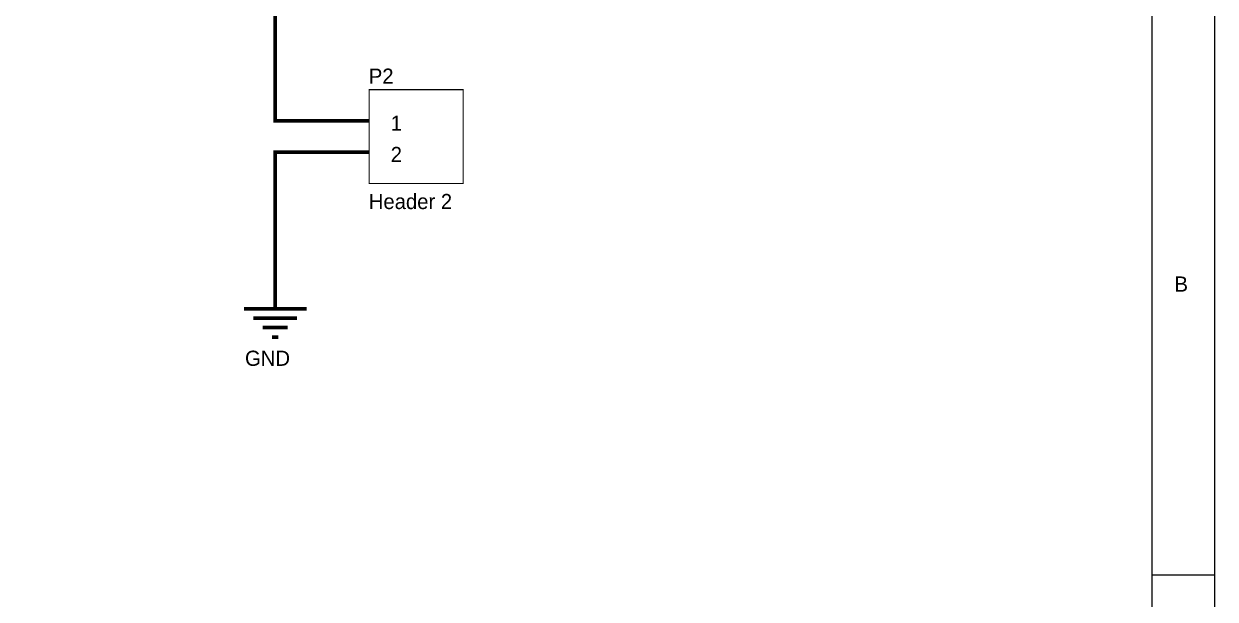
# Model space of a CAD drawing. Header units: millimetres. Extents: x 0 to 9.5, y 0 to 7.5.
# Drawn here: x 5.697 to 9.502, y 3.673 to 5.51 of the extents above; entities that cross this region are included whole.
import ezdxf

# ---------------------------------------------------------------- set-up
doc = ezdxf.new("R2010")
doc.units = ezdxf.units.MM
doc.header["$MEASUREMENT"] = 0
doc.layers.add('Sheet', color=255, linetype='Continuous')

msp = doc.modelspace()

# ---------------------------------------------------------------- linework, layer by layer
at = {"layer": 'Sheet', "const_width": 0.0039}
for points in [[(0.0008, 7.5), (0.0008, 0), (9.4996, 0), (9.4996, 7.5), (0.0008, 7.5), (0.0008, 7.5)], [(0.0008, 7.5), (9.4996, 7.5), (9.4996, 0), (0.0008, 0), (0.0008, 7.5)], [(0.2009, 7.2999), (0.2009, 0.1997), (9.2995, 0.1997), (9.2995, 7.2999), (0.2009, 7.2999), (0.2009, 7.2999)], [(0.2009, 7.2999), (9.2995, 7.2999), (9.2995, 0.1997), (0.2009, 0.1997), (0.2009, 7.2999)], [(6.7998, 5.2998), (6.7998, 5), (7.1, 5), (7.1, 5.2998), (6.7998, 5.2998), (6.7998, 5.2998)], [(6.7998, 5.2998), (7.1, 5.2998), (7.1, 5), (6.7998, 5), (6.7998, 5.2998)]]:
    msp.add_lwpolyline(points, close=True, dxfattribs=at)
at = {"layer": 'Sheet'}
for points, const_width in [([(6.4999, 5.7999), (6.4999, 5.1999), (6.5999, 5.1999)], 0.0118), ([(6.7998, 5.1999), (6.5999, 5.1999)], 0.0118), ([(6.5999, 5.0999), (6.4999, 5.0999), (6.4999, 4.6998)], 0.0118), ([(6.7998, 5.0999), (6.5999, 5.0999)], 0.0118), ([(6.4999, 4.6998), (6.4999, 4.5999)], 0.0118), ([(6.3998, 4.5999), (6.5999, 4.5999)], 0.0118), ([(6.4298, 4.5699), (6.5699, 4.5699)], 0.0118), ([(6.4599, 4.5399), (6.5399, 4.5399)], 0.0118), ([(6.4899, 4.5099), (6.5099, 4.5099)], 0.0118), ([(9.4996, 3.75), (9.2995, 3.75)], 0.0039)]:
    msp.add_lwpolyline(points, dxfattribs=dict(at, const_width=const_width))

# ---------------------------------------------------------------- texts
for s, height, p in [('P2', 0.04837, (6.7986, 5.3185)), ('1', 0.0484, (6.8686, 5.1684)), ('2', 0.0484, (6.8686, 5.0684)), ('Header 2', 0.04837, (6.7986, 4.9183)), ('B', 0.0484, (9.3716, 4.6548)), ('GND', 0.04837, (6.4034, 4.4179))]:
    msp.add_text(s, height=height, dxfattribs=at).set_placement(p)

doc.saveas('drawing.dxf')
